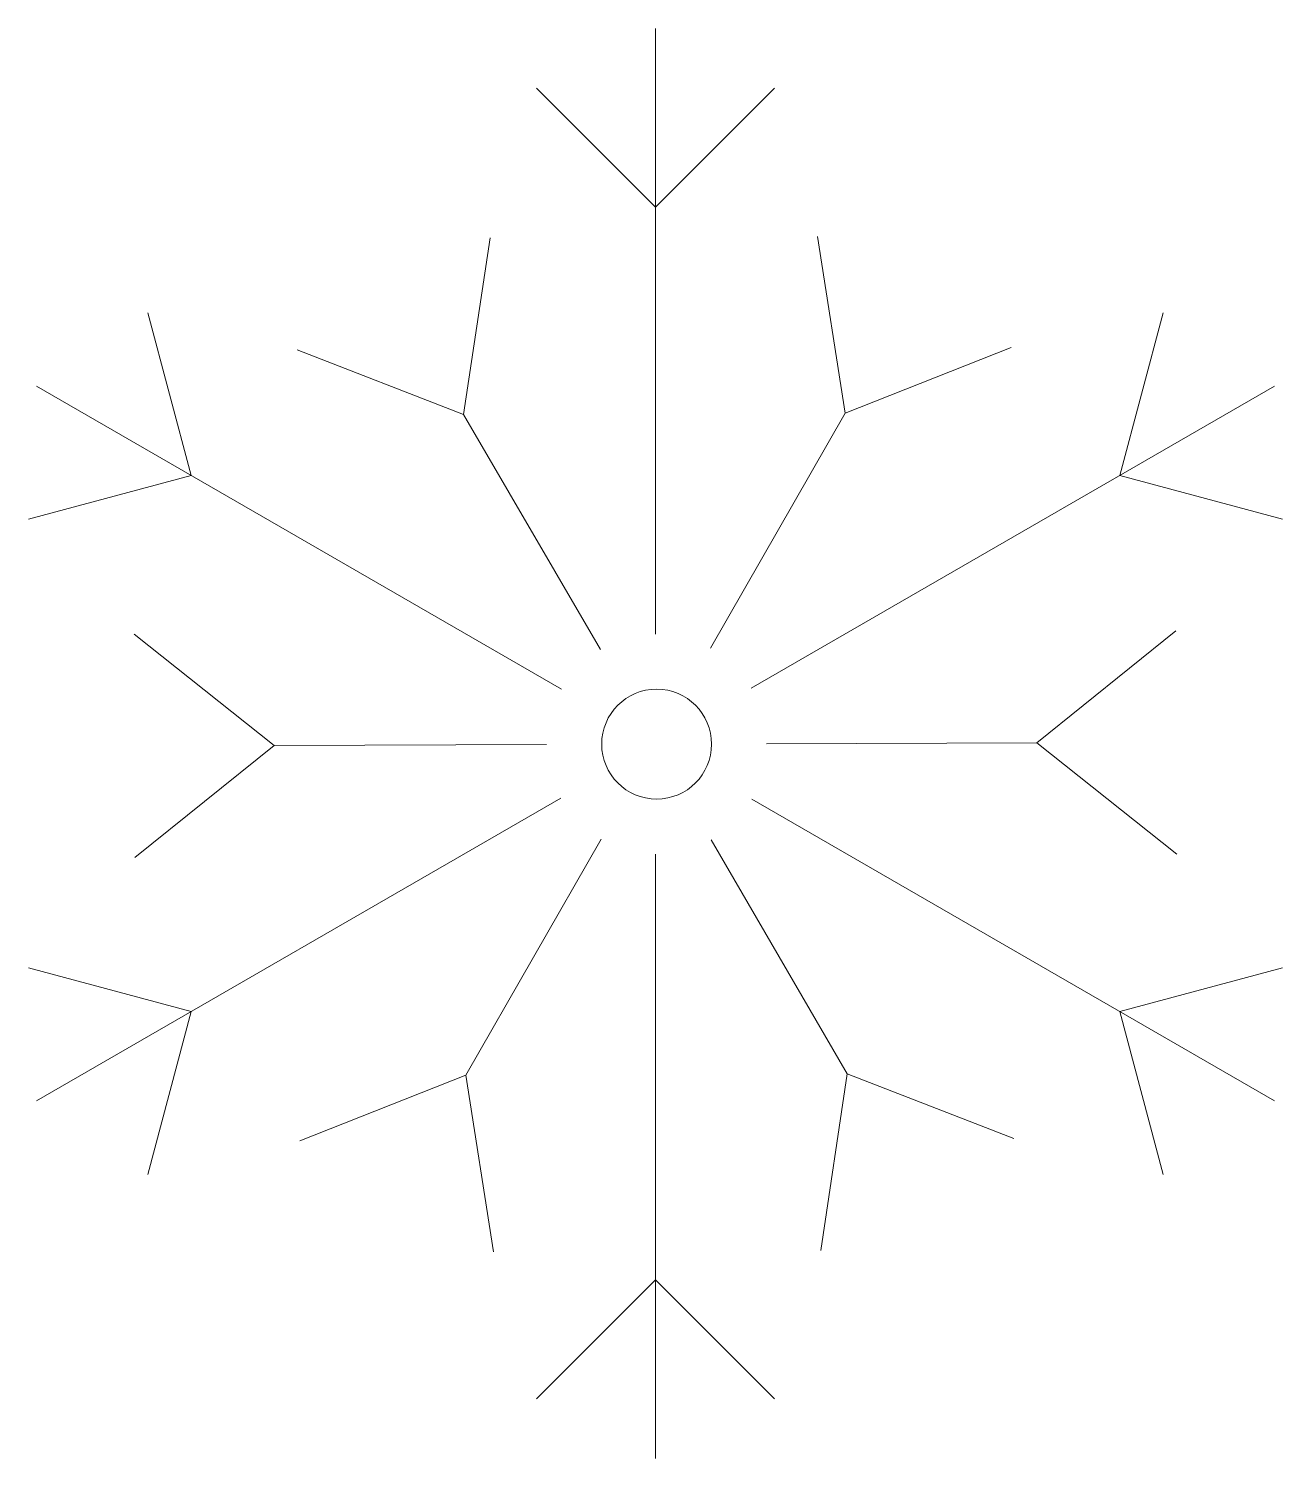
# Model space of a CAD drawing. Header units: metres. Extents: x 1838950 to 1842843, y 5171318 to 5174224.
# Drawn here: x 1840977.373 to 1840979.152, y 5171658.774 to 5171660.802 of the extents above; entities that cross this region are included whole.
import ezdxf

# ---------------------------------------------------------------- set-up
doc = ezdxf.new("R2010")
doc.units = ezdxf.units.M
doc.header["$LTSCALE"] = 0.0254
doc.layers.add('SA - légende prestations', color=7, linetype='Continuous', lineweight=18)

msp = doc.modelspace()

# ---------------------------------------------------------------- linework, layer by layer
at = {"layer": 'SA - légende prestations', "color": 96, "true_color": 0x008000}
for p, q in [((1840978.2624, 5171659.9432), (1840978.2624, 5171660.8025)), ((1840978.1288, 5171659.8652), (1840977.3839, 5171660.2953)), ((1840978.3983, 5171659.8666), (1840979.1409, 5171660.2953)), ((1840978.1843, 5171659.9213), (1840977.9901, 5171660.255)), ((1840978.3403, 5171659.9233), (1840978.5314, 5171660.2568)), ((1840978.1079, 5171659.7866), (1840977.7211, 5171659.7853)), ((1840978.4201, 5171659.7877), (1840978.8036, 5171659.789)), ((1840978.128, 5171659.7105), (1840977.3839, 5171659.2809)), ((1840978.3992, 5171659.7091), (1840979.1409, 5171659.2809)), ((1840978.1852, 5171659.6525), (1840977.9933, 5171659.3175)), ((1840978.3413, 5171659.6516), (1840978.5346, 5171659.3193)), ((1840978.2624, 5171659.6311), (1840978.2624, 5171658.7737))]:
    msp.add_line(p, q, dxfattribs=at)
at = {"layer": 'SA - légende prestations', "color": 1, "true_color": 0xff0000}
for p, q in [((1840978.2624, 5171660.5489), (1840978.0933, 5171660.7179)), ((1840978.2624, 5171660.5489), (1840978.4315, 5171660.7179)), ((1840977.9901, 5171660.255), (1840978.0275, 5171660.5058)), ((1840978.5314, 5171660.2568), (1840978.4924, 5171660.5074)), ((1840977.6035, 5171660.1685), (1840977.5416, 5171660.3994)), ((1840978.9213, 5171660.1685), (1840978.9831, 5171660.3994)), ((1840977.9901, 5171660.255), (1840977.7536, 5171660.3465)), ((1840978.5314, 5171660.2568), (1840978.7673, 5171660.3499)), ((1840977.6035, 5171660.1685), (1840977.3726, 5171660.1066)), ((1840978.9213, 5171660.1685), (1840979.1522, 5171660.1066)), ((1840977.7211, 5171659.7853), (1840977.5225, 5171659.9431)), ((1840978.8036, 5171659.789), (1840979.0011, 5171659.9481)), ((1840977.7211, 5171659.7853), (1840977.5236, 5171659.6262)), ((1840978.8036, 5171659.789), (1840979.0022, 5171659.6312)), ((1840977.6035, 5171659.4077), (1840977.3726, 5171659.4696)), ((1840978.9213, 5171659.4077), (1840979.1522, 5171659.4696)), ((1840977.6035, 5171659.4077), (1840977.5416, 5171659.1767)), ((1840978.9213, 5171659.4077), (1840978.9831, 5171659.1767)), ((1840977.9933, 5171659.3175), (1840977.7574, 5171659.2244)), ((1840977.9933, 5171659.3175), (1840978.0323, 5171659.0669)), ((1840978.5346, 5171659.3193), (1840978.4972, 5171659.0685)), ((1840978.5346, 5171659.3193), (1840978.7711, 5171659.2278)), ((1840978.2624, 5171659.0273), (1840978.0933, 5171658.8582)), ((1840978.2624, 5171659.0273), (1840978.4315, 5171658.8582))]:
    msp.add_line(p, q, dxfattribs=at)
at = {"layer": 'SA - légende prestations', "color": 18, "true_color": 0x4c0000}
for start, end in [(0, 180), (180, 0)]:
    msp.add_arc((1840978.264, 5171659.7872), 0.078, start, end, dxfattribs=at)

doc.saveas('drawing.dxf')
